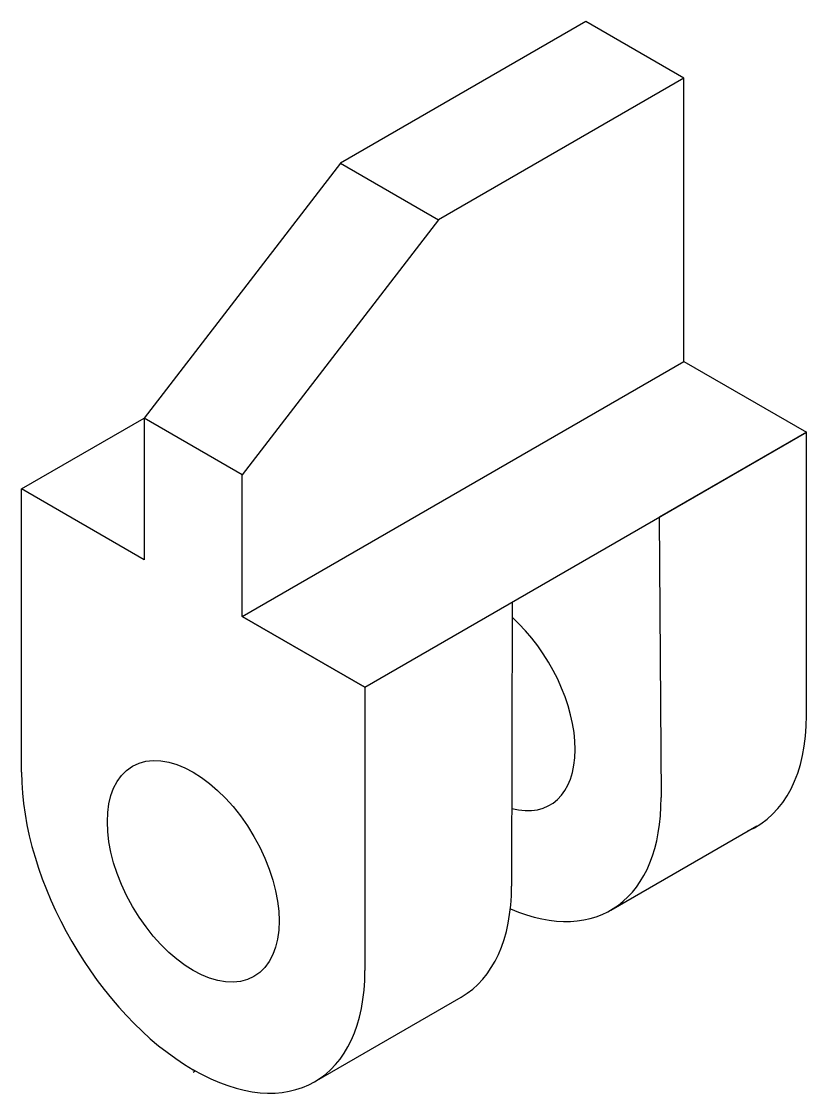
# Model space of a CAD drawing. Header units: millimetres. Extents: x -61 to 78, y 13 to 202.
import ezdxf

# ---------------------------------------------------------------- set-up
doc = ezdxf.new("R2010")
doc.units = ezdxf.units.MM

msp = doc.modelspace()

# ---------------------------------------------------------------- linework, layer by layer
for p, q in [((38.97, 202.5), (-4.33, 177.5)), ((56.29, 192.5), (38.97, 202.5)), ((56.29, 192.5), (12.99, 167.5)), ((56.29, 142.5), (56.29, 192.5)), ((-4.33, 177.5), (-38.97, 132.5)), ((-4.33, 177.5), (12.99, 167.5)), ((12.99, 167.5), (-21.65, 122.5)), ((-21.65, 97.5), (56.29, 142.5)), ((56.29, 142.5), (77.94, 130)), ((-60.62, 120), (-38.97, 132.5)), ((-21.65, 122.5), (-38.97, 132.5)), ((-38.97, 132.5), (-38.97, 107.5)), ((0, 85), (77.94, 130)), ((77.94, 130), (51.96, 115)), ((77.94, 80), (77.94, 130)), ((-21.65, 97.5), (-21.65, 122.5)), ((-60.62, 70), (-60.62, 120)), ((-38.97, 107.5), (-60.62, 120)), ((51.96, 115), (52.27, 65.54)), ((25.98, 100), (25.89, 49.87)), ((-21.65, 97.5), (0, 85)), ((0, 85), (-21.65, 97.5)), ((0, 85), (0, 35)), ((43.39, 45.67), (69.16, 60.54)), ((0, 34.59), (0, 35)), ((0, 34.59), (0, 34.59)), ((-8.88, 15.38), (17.01, 30.32)), ((-29.95, 17.29), (-30.31, 17.5)), ((-30.31, 17.09), (-29.95, 17.3))]:
    msp.add_line(p, q)
for centre, major_axis, start_param, end_param in [((21.96, 82.79), (10.72, -18.56), 5.761854, 8.371051), ((47.63, 97.5), (21.43, -37.12), 6.216124, 7.068583), ((-30.31, 52.5), (21.43, -37.12), 3.926991, 7.068583), ((21.96, 82.79), (21.43, -37.12), 5.620666, 7.075763), ((-4.42, 67.45), (21.43, -37.12), 6.283185, 7.066453)]:
    msp.add_ellipse(centre, major_axis=major_axis, ratio=0.57735, start_param=start_param, end_param=end_param)
msp.add_ellipse((-30.31, 52.5), major_axis=(10.72, -18.56), ratio=0.57735)

doc.saveas('drawing.dxf')
